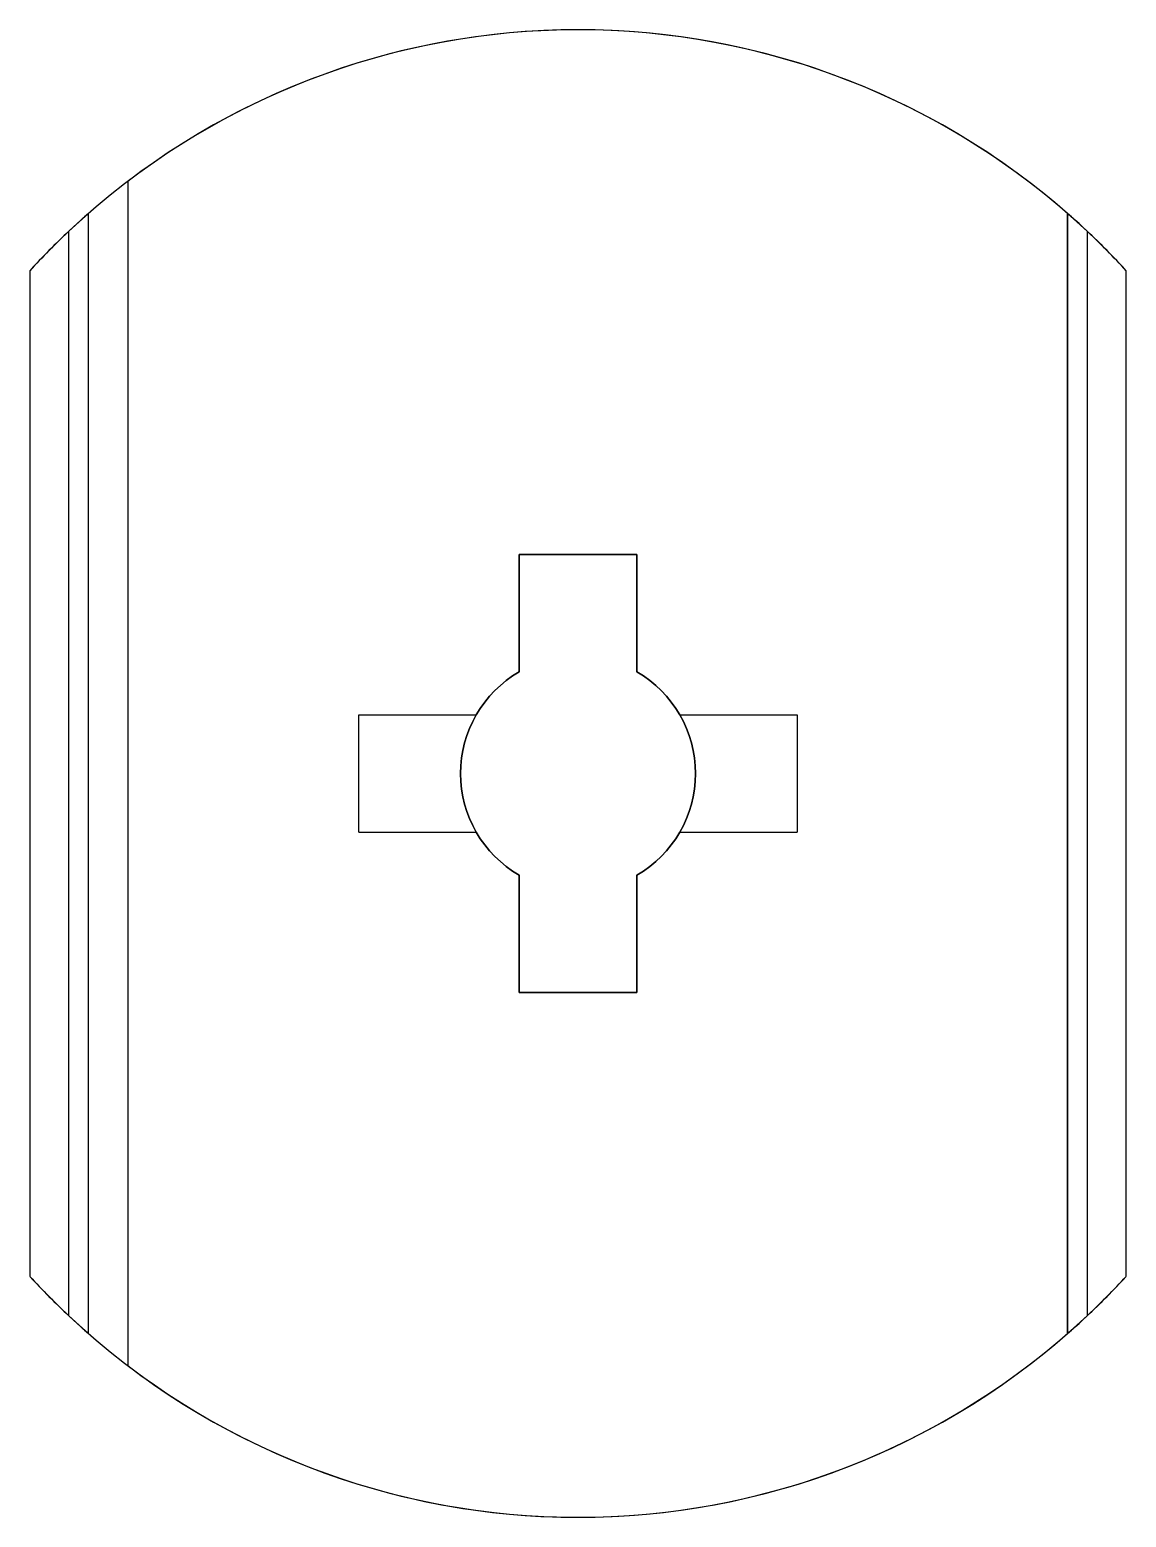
# Model space of a CAD drawing. Header units: millimetres. Extents: x 319.7 to 347.7, y 182.4 to 220.4.
import ezdxf

# ---------------------------------------------------------------- set-up
doc = ezdxf.new("R2010")
doc.units = ezdxf.units.MM

msp = doc.modelspace()

# ---------------------------------------------------------------- linework, layer by layer
for p, q in [((322.214, 216.543, -1.5), (322.214, 186.294, -1.5)), ((321.214, 187.109, -2.5), (321.214, 215.727, -2.5)), ((321.214, 187.109, -8), (321.214, 215.727, -8)), ((321.214, 215.727, -2.5), (321.214, 215.727, -8)), ((346.214, 187.109, -1.5), (346.214, 215.727, -1.5)), ((346.214, 215.727, -1.5), (346.214, 215.727, -8)), ((346.214, 215.727, -8), (346.214, 187.109, -8)), ((320.714, 187.562), (320.714, 215.275)), ((346.714, 215.275), (346.714, 187.562)), ((319.714, 214.264, -1), (319.714, 188.573, -1)), ((319.714, 214.264, -1), (319.714, 214.264, -8)), ((319.714, 214.264, -8), (319.714, 188.573, -8)), ((347.714, 188.573, -1), (347.714, 214.264, -1)), ((347.714, 188.573, -8), (347.714, 214.264, -8)), ((347.714, 214.264, -1), (347.714, 214.264, -8)), ((332.214, 207.016), (332.214, 204.016)), ((335.214, 207.016), (332.214, 207.016)), ((332.214, 204.016, -1.5), (332.214, 207.016, -1.5)), ((332.214, 207.016), (332.214, 207.016, -1.5)), ((332.214, 207.016, -1.5), (335.214, 207.016, -1.5)), ((335.214, 204.016), (335.214, 207.016)), ((335.214, 207.016), (335.214, 207.016, -1.5)), ((335.214, 207.016, -1.5), (335.214, 204.016, -1.5)), ((332.214, 204.016), (332.214, 204.016, -1.5)), ((335.214, 204.016), (335.214, 204.016, -1.5)), ((328.116, 202.918), (331.116, 202.918)), ((328.116, 199.918), (328.116, 202.918)), ((336.312, 202.918), (339.312, 202.918)), ((339.312, 202.918), (339.312, 199.918)), ((328.116, 199.918), (331.116, 199.918)), ((336.312, 199.918), (339.312, 199.918)), ((332.214, 198.82), (332.214, 195.82)), ((332.214, 198.82), (332.214, 198.82, -1.5)), ((332.214, 195.82, -1.5), (332.214, 198.82, -1.5)), ((335.214, 195.82), (335.214, 198.82)), ((335.214, 198.82), (335.214, 198.82, -1.5)), ((335.214, 198.82, -1.5), (335.214, 195.82, -1.5)), ((332.214, 195.82), (335.214, 195.82)), ((335.214, 195.82, -1.5), (332.214, 195.82, -1.5)), ((332.214, 195.82), (332.214, 195.82, -1.5)), ((335.214, 195.82), (335.214, 195.82, -1.5)), ((319.714, 188.573, -1), (319.714, 188.573, -8)), ((347.714, 188.573, -1), (347.714, 188.573, -8)), ((321.214, 187.109, -2.5), (321.214, 187.109, -8)), ((346.214, 187.109, -1.5), (346.214, 187.109, -8))]:
    msp.add_line(p, q)
for centre, radius, start, end in [((333.714, 201.418), 19, 46.8264, 133.1736), ((333.714, 201.418, -1.5), 19, 48.8605, 127.2478), ((333.714, 201.418, -8), 19, 131.1395, 137.4631), ((333.714, 201.418, -8), 19, 42.5369, 48.8605), ((333.714, 201.418), 3, 120, 240), ((333.714, 201.418), 3, 300, 60), ((333.714, 201.418, -8), 19, 222.5369, 228.8605), ((333.714, 201.418, -8), 19, 311.1395, 317.4631), ((333.714, 201.418), 19, 226.8264, 313.1736), ((333.714, 201.418, -1.5), 19, 232.7522, 311.1395)]:
    msp.add_arc(centre, radius, start, end)
at = {"extrusion": (0, 4.44089e-16, -1)}
for start, end in [(300, 60), (120, 240)]:
    msp.add_arc((-333.714, 201.418, 1.5), 3, start, end, dxfattribs=at)
at = {"extrusion": (-0.707107, -3.14018e-16, 0.707107)}
for start_param, end_param in [(-0.817276, -0.742409), (0.742409, 0.817276)]:
    msp.add_ellipse((333.714, 201.418, 13), major_axis=(-19, 0, -19), ratio=0.707107, start_param=start_param, end_param=end_param, dxfattribs=at)
at = {"extrusion": (0.707107, -3.14018e-16, 0.707107)}
for start_param, end_param in [(3.884002, 3.958868), (2.324317, 2.399184)]:
    msp.add_ellipse((333.714, 201.418, 13), major_axis=(-19, 0, 19), ratio=0.707107, start_param=start_param, end_param=end_param, dxfattribs=at)

doc.saveas('drawing.dxf')
